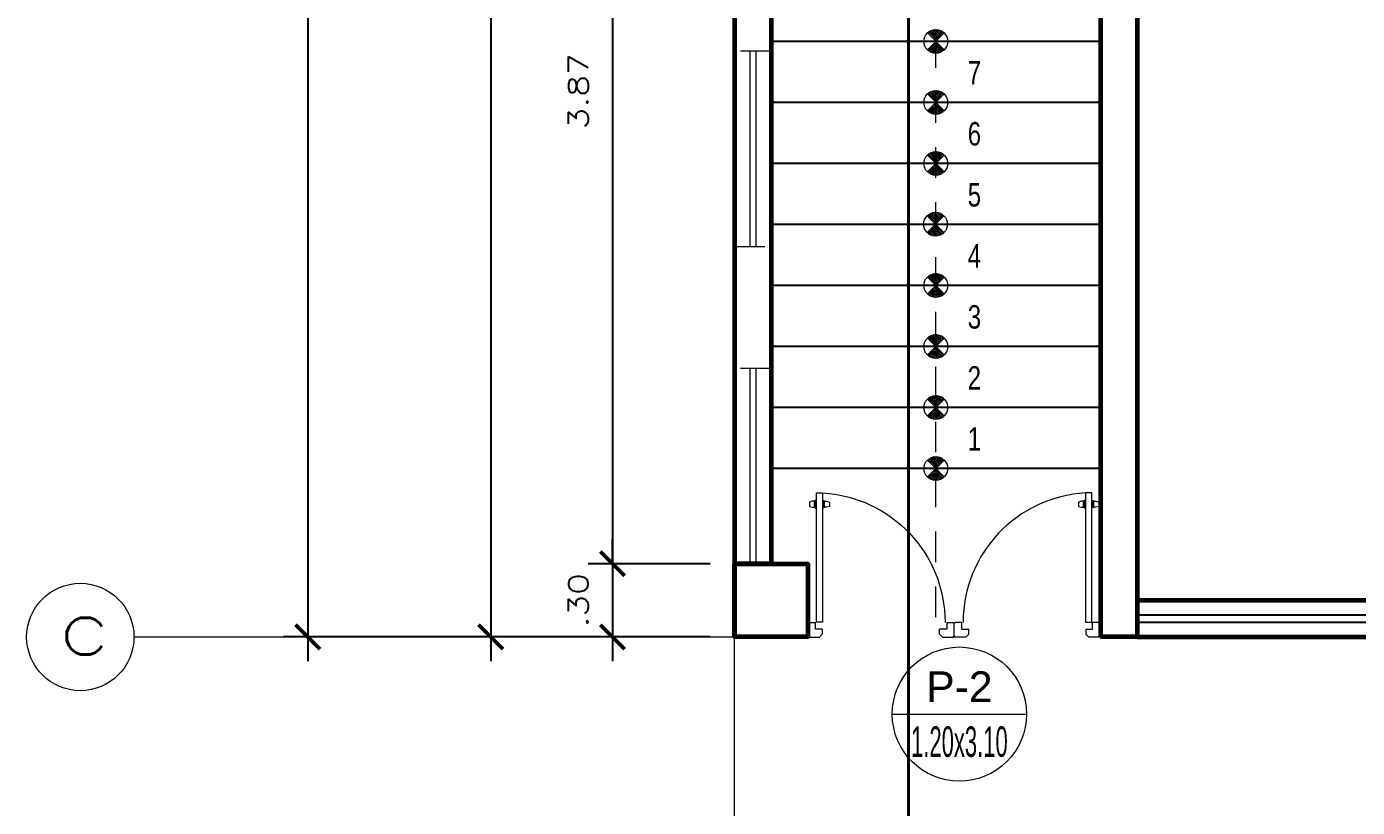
# Model space of a CAD drawing. Header units: millimetres. Extents: x 1313 to 1393.8, y 883.5 to 926.2.
# Drawn here: x 1312.96 to 1318.42, y 907.8 to 911 of the extents above; entities that cross this region are included whole.
import ezdxf
from ezdxf.enums import TextEntityAlignment as Align

# ---------------------------------------------------------------- set-up
doc = ezdxf.new("R2010")
doc.units = ezdxf.units.MM
doc.linetypes.add('ACAD_ISO02W100', pattern=[15, 12, -3])
doc.linetypes.add('HIDDEN2', pattern=[0.1875, 0.125, -0.0625])
for name, color, linetype, lineweight in [('columnas', 40, 'Continuous', 60), ('cotas', 87, 'Continuous', 15), ('ejes', 147, 'Continuous', 5), ('Layer3', 31, 'Continuous', 5), ('Linea Corte', 24, 'ACAD_ISO02W100', 70), ('Muros confinados', 3, 'Continuous', 60), ('proy', 42, 'HIDDEN2', 5), ('Puertas', 35, 'Continuous', 13), ('REFERENCIA', 12, 'Continuous', 5), ('TEXTO', 7, 'Continuous', 5)]:
    doc.layers.add(name, color=color, linetype=linetype, lineweight=lineweight)
doc.layers.add('Muebles', color=2, linetype='Continuous')
doc.styles.add('AN', font='swisscl.ttf')
doc.styles.add('R80-50', font='romans.shx', dxfattribs={"width": 1.3, "height": 0.08})
doc.styles.add('ROMANS', font='romans')
doc.styles.add('STYLE1', font='arial.ttf')
doc.styles.add('TITULOS', font='sanss___.ttf', dxfattribs={"height": 0.3})
doc.dimstyles.new('HORIZONTAL 1.1', dxfattribs={"dimtxt": 0.2, "dimasz": 0.1, "dimexe": 0.1, "dimexo": 0.1, "dimgap": 0.1, "dimtad": 2, "dimzin": 4, "dimdsep": 46, "dimtxsty": 'R80-50', "dimblk": 'ARCHTICK', "dimcen": 0.09, "dimdle": 0.1, "dimclrd": 256, "dimclre": 256, "dimclrt": 7, "dimaunit": 1, "dimazin": 0, "dimtfac": 1, "dimtix": 1, "dimtmove": 0, "dimatfit": 3, "dimldrblk": 'ARCHTICK', "dimfxl": 1, "dimtolj": 1, "dimtzin": 0, "dimarcsym": 0})

# ---------------------------------------------------------------- blocks, each defined once
blk = doc.blocks.new('P90-1')
for p, q in [((-0.9990517566913795, 0.005935422918673439), (-0.9990517566913795, 0.0959354229186733)), ((-0.9940517566913787, 0.0959354229186733), (-0.9990517566913795, 0.0959354229186733)), ((-0.9488046350236647, 0.1009354229186741), (-0.9940517566913787, 0.1009354229186741)), ((-0.9940517566913787, 0.0959354229186733), (-0.9940517566913787, 0.1009354229186741)), ((-0.004051756691380248, 0.1009354229186741), (-0.05237351597615536, 0.1009354229186741)), ((-0.004051756691380248, 0.1009354229186741), (-0.004051756691380248, 0.0959354229186733)), ((0.0009482433086205333, 0.0959354229186733), (-0.004051756691380248, 0.0959354229186733)), ((0.0009482433086205333, 0.0959354229186733), (0.0009482433086205333, 0.005935422918673439)), ((-0.9940517566913787, 0.005935422918673439), (-0.9990517566913795, 0.005935422918673439)), ((-0.9940517566913787, 0.000935422918672657), (-0.9940517566913787, 0.005935422918673439)), ((-0.9190517566913794, 0.000935422918672657), (-0.9940517566913787, 0.000935422918672657)), ((-0.8990517566913798, 0.02093542291867401), (-0.9190517566913794, 0.000935422918672657)), ((-0.8990517566913798, 0.02093542291867401), (-0.8990517566913798, 0.05472381416213601)), ((-0.09905175669137911, 0.05472381416213601), (-0.09905175669137911, 0.02093542291867401)), ((-0.09905175669137911, 0.02093542291867401), (-0.07905175669137954, 0.000935422918672657)), ((-0.004051756691380248, 0.000935422918672657), (-0.07905175669137954, 0.000935422918672657)), ((-0.004051756691380248, 0.005935422918673439), (-0.004051756691380248, 0.000935422918672657)), ((0.0009482433086205333, 0.005935422918673439), (-0.004051756691380248, 0.005935422918673439))]:
    blk.add_line(p, q)
for points in [[(-0.1139915255970934, 0.9274939543605996), (-0.1284152196437027, 0.9274939543605996), (-0.1484152196437005, 0.9224939543605988), (-0.1484152196437023, 0.892684088653457), (-0.128415219643701, 0.8876840886534598), (-0.1139915255970951, 0.8876840886534563)], [(-0.1055768771159933, 0.932087397904283), (-0.1101666955382914, 0.9320873979042812), (-0.1101666955382896, 0.8838561757099654), (-0.1055768771159933, 0.8838561757099619)], [(-0.05905045993646674, 0.9844227219258652), (-0.1001612735924624, 0.9844227219258634), (-0.1001612735924624, 0.1012135621264321), (-0.05905045993646496, 0.1012135621264321)], [(-0.05355882323787142, 0.932087397904283), (-0.04896900481557687, 0.9320873979042812), (-0.04896900481557509, 0.8838561757099654), (-0.05355882323787142, 0.8838561757099654)], [(-0.04514417475677135, 0.9274939543605996), (-0.03072048071016198, 0.9274939543605996), (-0.01072048071016418, 0.9224939543605988), (-0.01072048071016241, 0.892684088653457), (-0.03072048071016376, 0.8876840886534563), (-0.04514417475676957, 0.8876840886534598)]]:
    blk.add_lwpolyline(points, close=True)
for points in [[(-0.9488046350236647, 0.1009354229186741), (-0.9488046350236647, 0.05472381416213601), (-0.8990517566913798, 0.05472381416213601)], [(-0.09905175669137911, 0.05472381416213601), (-0.05237351597615536, 0.05472381416213601), (-0.05237351597615536, 0.1009354229186741)]]:
    blk.add_lwpolyline(points)
blk.add_arc((-0.05237351597615536, 0.1009354229186741), 0.88477877307552, 93.09610705437265, 180)
blk = doc.blocks.new('_ArchTick')
at = {"color": 0, "const_width": 0.15}
blk.add_lwpolyline([(-0.5, -0.5), (0.5, 0.5)], dxfattribs=at)
blk = doc.blocks.new('*D561')
at = {"layer": 'cotas', "lineweight": -2, "transparency": 16777216}
for p, q in [((1315.36259971681, 912.7652182237879), (1315.36259971681, 908.6952182237893)), ((1315.762599716809, 912.6652182237879), (1315.26259971681, 912.6652182237879)), ((1315.762599716809, 908.7952182237893), (1315.26259971681, 908.7952182237893))]:
    blk.add_line(p, q, dxfattribs=at)
at = {"layer": 'Defpoints', "color": 0, "transparency": 16777216}
for p in [(1315.862599716809, 912.6652182237879), (1315.36259971681, 908.7952182237893), (1315.862599716809, 908.7952182237893)]:
    blk.add_point(p, dxfattribs=at)
at = {"layer": 'cotas', "lineweight": -2, "transparency": 16777216, "xscale": 0.1, "yscale": 0.1, "zscale": 0.1}
for p, rotation in [((1315.36259971681, 912.6652182237879), 90), ((1315.36259971681, 908.7952182237893), 270)]:
    blk.add_blockref('_ArchTick', p, dxfattribs=dict(at, rotation=rotation))
at = {"layer": 'cotas', "color": 7, "transparency": 16777216, "insert": (1315.22259971681, 910.7302182237879), "char_height": 0.08, "attachment_point": 5, "rotation": 90, "style": 'R80-50'}
blk.add_mtext('\\A1;3.87', dxfattribs=at)
blk = doc.blocks.new('*D371')
at = {"layer": 'cotas', "lineweight": -2, "transparency": 16777216}
for p, q in [((1315.362599716811, 908.7952182237893), (1315.362599716811, 908.8952182237894)), ((1315.762599716809, 908.7952182237893), (1315.262599716811, 908.7952182237893)), ((1315.362599716811, 908.7952182237893), (1315.362599716811, 908.4952182237887)), ((1315.762599716809, 908.4952182237887), (1315.262599716811, 908.4952182237887)), ((1315.362599716811, 908.4952182237887), (1315.362599716811, 908.3952182237887))]:
    blk.add_line(p, q, dxfattribs=at)
at = {"layer": 'Defpoints', "color": 0, "transparency": 16777216}
for p in [(1315.862599716809, 908.7952182237893), (1315.362599716811, 908.4952182237887), (1315.862599716809, 908.4952182237887)]:
    blk.add_point(p, dxfattribs=at)
at = {"layer": 'cotas', "lineweight": -2, "transparency": 16777216, "xscale": 0.1, "yscale": 0.1, "zscale": 0.1}
for p, rotation in [((1315.362599716811, 908.7952182237893), 270), ((1315.362599716811, 908.4952182237887), 90)]:
    blk.add_blockref('_ArchTick', p, dxfattribs=dict(at, rotation=rotation))
at = {"layer": 'cotas', "color": 7, "transparency": 16777216, "insert": (1315.22259971681, 908.6452182237883), "char_height": 0.08, "attachment_point": 5, "rotation": 90, "style": 'R80-50'}
blk.add_mtext('\\A1;.30', dxfattribs=at)
blk = doc.blocks.new('*D573')
at = {"layer": 'cotas', "lineweight": -2, "transparency": 16777216}
for p, q in [((1314.863843276632, 914.595218223789), (1314.863843276632, 908.3952182237894)), ((1315.76259971682, 914.4952182237889), (1314.763843276632, 914.4952182237889)), ((1315.762599716809, 908.4952182237894), (1314.763843276632, 908.4952182237894))]:
    blk.add_line(p, q, dxfattribs=at)
at = {"layer": 'Defpoints', "color": 0, "transparency": 16777216}
for p in [(1315.86259971682, 914.4952182237889), (1314.863843276632, 908.4952182237894), (1315.862599716809, 908.4952182237894)]:
    blk.add_point(p, dxfattribs=at)
at = {"layer": 'cotas', "lineweight": -2, "transparency": 16777216, "xscale": 0.1, "yscale": 0.1, "zscale": 0.1}
for p, rotation in [((1314.863843276632, 914.4952182237889), 90), ((1314.863843276632, 908.4952182237894), 270)]:
    blk.add_blockref('_ArchTick', p, dxfattribs=dict(at, rotation=rotation))
at = {"layer": 'cotas', "color": 7, "transparency": 16777216, "insert": (1314.723843276631, 911.4952182237885), "char_height": 0.08, "attachment_point": 5, "rotation": 90, "style": 'R80-50'}
blk.add_mtext('\\A1;6.00', dxfattribs=at)
blk = doc.blocks.new('*D399')
at = {"layer": 'cotas', "lineweight": -2, "transparency": 16777216}
for p, q in [((1314.113843276632, 923.0952182237892), (1314.113843276632, 908.3952182237887)), ((1315.76259971681, 922.9952182237892), (1314.013843276632, 922.9952182237892)), ((1315.762599716809, 908.4952182237887), (1314.013843276632, 908.4952182237887))]:
    blk.add_line(p, q, dxfattribs=at)
at = {"layer": 'Defpoints', "color": 0, "transparency": 16777216}
for p in [(1315.86259971681, 922.9952182237892), (1314.113843276632, 908.4952182237887), (1315.862599716809, 908.4952182237887)]:
    blk.add_point(p, dxfattribs=at)
at = {"layer": 'cotas', "lineweight": -2, "transparency": 16777216, "xscale": 0.1, "yscale": 0.1, "zscale": 0.1}
for p, rotation in [((1314.113843276632, 922.9952182237892), 90), ((1314.113843276632, 908.4952182237887), 270)]:
    blk.add_blockref('_ArchTick', p, dxfattribs=dict(at, rotation=rotation))
at = {"layer": 'cotas', "color": 7, "transparency": 16777216, "insert": (1313.859316527661, 915.7452182237882), "char_height": 0.3, "attachment_point": 5, "rotation": 90, "style": 'TITULOS'}
blk.add_mtext('\\A1;14.50', dxfattribs=at)
blk = doc.blocks.new('vp')
at = {"color": 21}
blk.add_lwpolyline([(-0.2750000000000057, 0), (0.2749999999999915, 0)], dxfattribs=at)
at = {"color": 31}
blk.add_circle((0, 0), 0.2749999999999986, dxfattribs=at)
at = {"style": 'STYLE1'}
blk.add_attdef('TIPO', text='', height=0.125, dxfattribs=at).set_placement((0, 0.05), align=Align.CENTER)
at = {"style": 'STYLE1', "width": 0.5166091167736456}
blk.add_attdef('ANCHOXALTURA', text='', height=0.125, dxfattribs=at).set_placement((-0.1981998467250108, -0.175), (0.1980668325464521, -0.175), align=Align.FIT)

msp = doc.modelspace()

# ---------------------------------------------------------------- hatches: boundary and pattern name
at = {"layer": 'REFERENCIA'}
h = msp.add_hatch(dxfattribs=at)
h.set_pattern_fill('BASKETWV,_O', color=256, scale=0.04000000000000001, angle=90)
h.set_pattern_definition([(135.0000000000092, (1467.555366663226, 944.8920757001054), (-0.03535533905932852, 0.007071067811859809), [0.04000000000000001, -0.02]), (135.0000000000092, (1467.55183112932, 944.8885401661994), (-0.03535533905932852, 0.007071067811859809), [0.04000000000000001, -0.02]), (135.0000000000092, (1467.548295595414, 944.8850046322934), (-0.03535533905932852, 0.007071067811859809), [0.04000000000000001, -0.02]), (135.0000000000092, (1467.544760061508, 944.8814690983875), (-0.03535533905932852, 0.007071067811859809), [0.04000000000000001, -0.02]), (135.0000000000092, (1467.541224527602, 944.8779335644815), (-0.03535533905932852, 0.007071067811859809), [-0.01, 0.02, -0.03000000000000001]), (225.0000000000092, (1467.53415345979, 944.8850046322934), (0.007071067811871145, -0.03535533905932625), [0.02, -0.02]), (225.0000000000092, (1467.530617925884, 944.8885401661994), (0.007071067811871145, -0.03535533905932625), [0.02, -0.02]), (225.0000000000092, (1467.527082391978, 944.8920757001054), (0.007071067811871145, -0.03535533905932625), [0.02, -0.02]), (225.0000000000092, (1467.523546858072, 944.8956112340113), (0.007071067811871145, -0.03535533905932625), [0.02, -0.02]), (225.0000000000092, (1467.520011324166, 944.8991467679173), (0.007071067811871145, -0.03535533905932625), [0.02, -0.02])])
h.paths.add_polyline_path([(1316.653105219291, 910.9004419365094, 0.414213562373044), (1316.722094214329, 910.9004419365094), (1316.68759971681, 910.9349364340285)])
h.paths.add_polyline_path([(1316.653105219291, 910.9694309315475), (1316.68759971681, 910.9349364340285), (1316.722094214329, 910.9694309315475, 0.4142135623730951)])
h = msp.add_hatch(dxfattribs=at)
h.set_pattern_fill('BASKETWV,_O', color=256, scale=0.04000000000000001, angle=90)
h.set_pattern_definition([(135.0000000000092, (1467.555366663226, 944.6420757001049), (-0.03535533905932852, 0.007071067811859809), [0.04000000000000001, -0.02]), (135.0000000000092, (1467.55183112932, 944.6385401661989), (-0.03535533905932852, 0.007071067811859809), [0.04000000000000001, -0.02]), (135.0000000000092, (1467.548295595414, 944.635004632293), (-0.03535533905932852, 0.007071067811859809), [0.04000000000000001, -0.02]), (135.0000000000092, (1467.544760061508, 944.631469098387), (-0.03535533905932852, 0.007071067811859809), [0.04000000000000001, -0.02]), (135.0000000000092, (1467.541224527602, 944.627933564481), (-0.03535533905932852, 0.007071067811859809), [-0.01, 0.02, -0.03000000000000001]), (225.0000000000092, (1467.53415345979, 944.635004632293), (0.007071067811871145, -0.03535533905932625), [0.02, -0.02]), (225.0000000000092, (1467.530617925884, 944.6385401661989), (0.007071067811871145, -0.03535533905932625), [0.02, -0.02]), (225.0000000000092, (1467.527082391978, 944.6420757001049), (0.007071067811871145, -0.03535533905932625), [0.02, -0.02]), (225.0000000000092, (1467.523546858072, 944.6456112340109), (0.007071067811871145, -0.03535533905932625), [0.02, -0.02]), (225.0000000000092, (1467.520011324166, 944.6491467679164), (0.007071067811871145, -0.03535533905932625), [0.02, -0.02])])
h.paths.add_polyline_path([(1316.653105219291, 910.650441936509, 0.414213562373044), (1316.722094214329, 910.650441936509), (1316.68759971681, 910.684936434028)])
h.paths.add_polyline_path([(1316.653105219291, 910.7194309315471), (1316.68759971681, 910.684936434028), (1316.722094214329, 910.7194309315471, 0.4142135623730951)])
h = msp.add_hatch(dxfattribs=at)
h.set_pattern_fill('BASKETWV,_O', color=256, scale=0.04000000000000001, angle=90)
h.set_pattern_definition([(135.0000000000092, (1467.555366663226, 944.3920757001049), (-0.03535533905932852, 0.007071067811859809), [0.04000000000000001, -0.02]), (135.0000000000092, (1467.55183112932, 944.3885401661989), (-0.03535533905932852, 0.007071067811859809), [0.04000000000000001, -0.02]), (135.0000000000092, (1467.548295595414, 944.385004632293), (-0.03535533905932852, 0.007071067811859809), [0.04000000000000001, -0.02]), (135.0000000000092, (1467.544760061508, 944.381469098387), (-0.03535533905932852, 0.007071067811859809), [0.04000000000000001, -0.02]), (135.0000000000092, (1467.541224527602, 944.377933564481), (-0.03535533905932852, 0.007071067811859809), [-0.01, 0.02, -0.03000000000000001]), (225.0000000000092, (1467.53415345979, 944.385004632293), (0.007071067811871145, -0.03535533905932625), [0.02, -0.02]), (225.0000000000092, (1467.530617925884, 944.3885401661989), (0.007071067811871145, -0.03535533905932625), [0.02, -0.02]), (225.0000000000092, (1467.527082391978, 944.3920757001049), (0.007071067811871145, -0.03535533905932625), [0.02, -0.02]), (225.0000000000092, (1467.523546858072, 944.3956112340109), (0.007071067811871145, -0.03535533905932625), [0.02, -0.02]), (225.0000000000092, (1467.520011324166, 944.3991467679168), (0.007071067811871145, -0.03535533905932625), [0.02, -0.02])])
h.paths.add_polyline_path([(1316.653105219291, 910.400441936509, 0.414213562373044), (1316.722094214329, 910.400441936509), (1316.68759971681, 910.434936434028)])
h.paths.add_polyline_path([(1316.653105219291, 910.4694309315471), (1316.68759971681, 910.434936434028), (1316.722094214329, 910.4694309315471, 0.4142135623730951)])
h = msp.add_hatch(dxfattribs=at)
h.set_pattern_fill('BASKETWV,_O', color=256, scale=0.04000000000000001, angle=90)
h.set_pattern_definition([(135.0000000000092, (1467.554412622177, 944.1430297411541), (-0.03535533905932852, 0.007071067811859809), [0.04000000000000001, -0.02]), (135.0000000000092, (1467.550877088271, 944.1394942072482), (-0.03535533905932852, 0.007071067811859809), [0.04000000000000001, -0.02]), (135.0000000000092, (1467.547341554365, 944.1359586733422), (-0.03535533905932852, 0.007071067811859809), [0.04000000000000001, -0.02]), (135.0000000000092, (1467.543806020459, 944.1324231394362), (-0.03535533905932852, 0.007071067811859809), [0.04000000000000001, -0.02]), (135.0000000000092, (1467.540270486553, 944.1288876055303), (-0.03535533905932852, 0.007071067811859809), [-0.01, 0.02, -0.03000000000000001]), (225.0000000000092, (1467.533199418741, 944.1359586733422), (0.007071067811871145, -0.03535533905932625), [0.02, -0.02]), (225.0000000000092, (1467.529663884835, 944.1394942072482), (0.007071067811871145, -0.03535533905932625), [0.02, -0.02]), (225.0000000000092, (1467.526128350929, 944.1430297411541), (0.007071067811871145, -0.03535533905932625), [0.02, -0.02]), (225.0000000000092, (1467.522592817023, 944.1465652750601), (0.007071067811871145, -0.03535533905932625), [0.02, -0.02]), (225.0000000000092, (1467.519057283117, 944.150100808966), (0.007071067811871145, -0.03535533905932625), [0.02, -0.02])])
h.paths.add_polyline_path([(1316.652151178243, 910.1513959775582, 0.414213562373044), (1316.721140173281, 910.1513959775582), (1316.686645675762, 910.1858904750773)])
h.paths.add_polyline_path([(1316.652151178243, 910.2203849725963), (1316.686645675762, 910.1858904750773), (1316.721140173281, 910.2203849725963, 0.4142135623730951)])
h = msp.add_hatch(dxfattribs=at)
h.set_pattern_fill('BASKETWV,_O', color=256, scale=0.04000000000000001, angle=90)
h.set_pattern_definition([(135.0000000000092, (1467.555366663226, 943.8920757001049), (-0.03535533905932852, 0.007071067811859809), [0.04000000000000001, -0.02]), (135.0000000000092, (1467.55183112932, 943.8885401661989), (-0.03535533905932852, 0.007071067811859809), [0.04000000000000001, -0.02]), (135.0000000000092, (1467.548295595414, 943.885004632293), (-0.03535533905932852, 0.007071067811859809), [0.04000000000000001, -0.02]), (135.0000000000092, (1467.544760061508, 943.881469098387), (-0.03535533905932852, 0.007071067811859809), [0.04000000000000001, -0.02]), (135.0000000000092, (1467.541224527602, 943.877933564481), (-0.03535533905932852, 0.007071067811859809), [-0.01, 0.02, -0.03000000000000001]), (225.0000000000092, (1467.53415345979, 943.885004632293), (0.007071067811871145, -0.03535533905932625), [0.02, -0.02]), (225.0000000000092, (1467.530617925884, 943.8885401661989), (0.007071067811871145, -0.03535533905932625), [0.02, -0.02]), (225.0000000000092, (1467.527082391978, 943.8920757001049), (0.007071067811871145, -0.03535533905932625), [0.02, -0.02]), (225.0000000000092, (1467.523546858072, 943.8956112340109), (0.007071067811871145, -0.03535533905932625), [0.02, -0.02]), (225.0000000000092, (1467.520011324166, 943.8991467679168), (0.007071067811871145, -0.03535533905932625), [0.02, -0.02])])
h.paths.add_polyline_path([(1316.653105219291, 909.900441936509, 0.414213562373044), (1316.722094214329, 909.900441936509), (1316.68759971681, 909.934936434028)])
h.paths.add_polyline_path([(1316.653105219291, 909.9694309315471), (1316.68759971681, 909.934936434028), (1316.722094214329, 909.9694309315471, 0.4142135623730951)])
h = msp.add_hatch(dxfattribs=at)
h.set_pattern_fill('BASKETWV,_O', color=256, scale=0.04000000000000001, angle=90)
h.set_pattern_definition([(135.0000000000092, (1467.555366663226, 943.6420757001054), (-0.03535533905932852, 0.007071067811859809), [0.04000000000000001, -0.02]), (135.0000000000092, (1467.55183112932, 943.6385401661994), (-0.03535533905932852, 0.007071067811859809), [0.04000000000000001, -0.02]), (135.0000000000092, (1467.548295595414, 943.6350046322934), (-0.03535533905932852, 0.007071067811859809), [0.04000000000000001, -0.02]), (135.0000000000092, (1467.544760061508, 943.6314690983875), (-0.03535533905932852, 0.007071067811859809), [0.04000000000000001, -0.02]), (135.0000000000092, (1467.541224527602, 943.6279335644815), (-0.03535533905932852, 0.007071067811859809), [-0.01, 0.02, -0.03000000000000001]), (225.0000000000092, (1467.534153459791, 943.6350046322934), (0.007071067811871145, -0.03535533905932625), [0.02, -0.02]), (225.0000000000092, (1467.530617925885, 943.6385401661994), (0.007071067811871145, -0.03535533905932625), [0.02, -0.02]), (225.0000000000092, (1467.527082391979, 943.6420757001054), (0.007071067811871145, -0.03535533905932625), [0.02, -0.02]), (225.0000000000092, (1467.523546858073, 943.6456112340113), (0.007071067811871145, -0.03535533905932625), [0.02, -0.02]), (225.0000000000092, (1467.520011324167, 943.6491467679173), (0.007071067811871145, -0.03535533905932625), [0.02, -0.02])])
h.paths.add_polyline_path([(1316.653105219292, 909.6504419365094, 0.414213562373044), (1316.72209421433, 909.6504419365094), (1316.687599716811, 909.6849364340285)])
h.paths.add_polyline_path([(1316.653105219292, 909.7194309315475), (1316.687599716811, 909.6849364340285), (1316.72209421433, 909.7194309315475, 0.4142135623730951)])
h = msp.add_hatch(dxfattribs=at)
h.set_pattern_fill('BASKETWV,_O', color=256, scale=0.04000000000000001, angle=90)
h.set_pattern_definition([(135.0000000000092, (1467.555366663226, 943.3920757001049), (-0.03535533905932852, 0.007071067811859809), [0.04000000000000001, -0.02]), (135.0000000000092, (1467.55183112932, 943.3885401661989), (-0.03535533905932852, 0.007071067811859809), [0.04000000000000001, -0.02]), (135.0000000000092, (1467.548295595414, 943.385004632293), (-0.03535533905932852, 0.007071067811859809), [0.04000000000000001, -0.02]), (135.0000000000092, (1467.544760061508, 943.381469098387), (-0.03535533905932852, 0.007071067811859809), [0.04000000000000001, -0.02]), (135.0000000000092, (1467.541224527602, 943.377933564481), (-0.03535533905932852, 0.007071067811859809), [-0.01, 0.02, -0.03000000000000001]), (225.0000000000092, (1467.534153459791, 943.385004632293), (0.007071067811871145, -0.03535533905932625), [0.02, -0.02]), (225.0000000000092, (1467.530617925885, 943.3885401661989), (0.007071067811871145, -0.03535533905932625), [0.02, -0.02]), (225.0000000000092, (1467.527082391979, 943.3920757001049), (0.007071067811871145, -0.03535533905932625), [0.02, -0.02]), (225.0000000000092, (1467.523546858073, 943.3956112340109), (0.007071067811871145, -0.03535533905932625), [0.02, -0.02]), (225.0000000000092, (1467.520011324167, 943.3991467679164), (0.007071067811871145, -0.03535533905932625), [0.02, -0.02])])
h.paths.add_polyline_path([(1316.653105219292, 909.400441936509, 0.414213562373044), (1316.72209421433, 909.400441936509), (1316.687599716811, 909.434936434028)])
h.paths.add_polyline_path([(1316.653105219292, 909.4694309315471), (1316.687599716811, 909.434936434028), (1316.72209421433, 909.4694309315471, 0.4142135623730951)])
h = msp.add_hatch(dxfattribs=at)
h.set_pattern_fill('BASKETWV,_O', color=256, scale=0.04000000000000001, angle=90)
h.set_pattern_definition([(135.0000000000092, (1467.555366663226, 943.1420757001049), (-0.03535533905932852, 0.007071067811859809), [0.04000000000000001, -0.02]), (135.0000000000092, (1467.55183112932, 943.1385401661989), (-0.03535533905932852, 0.007071067811859809), [0.04000000000000001, -0.02]), (135.0000000000092, (1467.548295595414, 943.135004632293), (-0.03535533905932852, 0.007071067811859809), [0.04000000000000001, -0.02]), (135.0000000000092, (1467.544760061508, 943.131469098387), (-0.03535533905932852, 0.007071067811859809), [0.04000000000000001, -0.02]), (135.0000000000092, (1467.541224527602, 943.127933564481), (-0.03535533905932852, 0.007071067811859809), [-0.01, 0.02, -0.03000000000000001]), (225.0000000000092, (1467.534153459791, 943.135004632293), (0.007071067811871145, -0.03535533905932625), [0.02, -0.02]), (225.0000000000092, (1467.530617925885, 943.1385401661989), (0.007071067811871145, -0.03535533905932625), [0.02, -0.02]), (225.0000000000092, (1467.527082391979, 943.1420757001049), (0.007071067811871145, -0.03535533905932625), [0.02, -0.02]), (225.0000000000092, (1467.523546858073, 943.1456112340109), (0.007071067811871145, -0.03535533905932625), [0.02, -0.02]), (225.0000000000092, (1467.520011324167, 943.1491467679168), (0.007071067811871145, -0.03535533905932625), [0.02, -0.02])])
h.paths.add_polyline_path([(1316.653105219292, 909.150441936509, 0.414213562373044), (1316.72209421433, 909.150441936509), (1316.687599716811, 909.184936434028)])
h.paths.add_polyline_path([(1316.653105219292, 909.2194309315471), (1316.687599716811, 909.184936434028), (1316.72209421433, 909.2194309315471, 0.4142135623730951)])

# ---------------------------------------------------------------- linework, layer by layer
at = {"layer": 'columnas'}
msp.add_lwpolyline([(1315.862599716809, 908.7952182237889), (1316.162599716809, 908.7952182237889), (1316.162599716809, 908.4952182237882), (1315.862599716809, 908.4952182237882)], close=True, dxfattribs=at)
at = {"layer": 'ejes', "color": 5, "ltscale": 3}
msp.add_lwpolyline([(1316.16259971681, 908.4948440546202), (1313.401079985706, 908.4948440546202)], dxfattribs=at)
at = {"layer": 'ejes', "color": 4, "linetype": 'Continuous'}
msp.add_circle((1313.181309616446, 908.4948440546202), 0.22, dxfattribs=at)
at = {"layer": 'Linea Corte', "lineweight": 40, "ltscale": 3}
msp.add_line((1316.575241044525, 924.8346790237408), (1316.575241044523, 905.2505122195173), dxfattribs=at)
at = {"layer": 'Muebles'}
for p, q in [((1317.36259971681, 910.9349364340285), (1316.01259971681, 910.934936434028)), ((1317.36259971681, 910.6849364340285), (1316.012599716811, 910.6849364340271)), ((1317.36259971681, 910.6849364340294), (1316.16259971681, 910.6849364340276)), ((1317.36259971681, 910.4349364340285), (1316.01259971681, 910.434936434028)), ((1317.36259971681, 910.1849364340285), (1316.01259971681, 910.1849364340285)), ((1317.36259971681, 909.9349364340285), (1316.01259971681, 909.934936434028)), ((1317.36259971681, 909.6849364340285), (1316.01259971681, 909.684936434028)), ((1317.36259971681, 909.4349364340285), (1316.01259971681, 909.434936434028)), ((1317.36259971681, 909.1849364340285), (1316.01259971681, 909.1849364340276)), ((1317.512599716811, 908.5852182237879), (1321.71259971681, 908.5852182237752)), ((1317.51259971681, 908.5552182237877), (1321.712599716809, 908.555218223775))]:
    msp.add_line(p, q, dxfattribs=at)
at = {"layer": 'Muros confinados'}
for p, q in [((1316.01259971681, 912.6652182237879), (1316.012599716809, 908.7952182237902)), ((1315.862599716809, 911.5515115673345), (1315.862599716809, 908.7952182237898)), ((1317.362599716811, 911.434936434028), (1317.36259971681, 908.4952182237887)), ((1317.512599716809, 911.4349364340285), (1317.51259971681, 908.4952182237887)), ((1315.862599716809, 908.7952182237893), (1315.862599716809, 908.4952182237892)), ((1316.012599716815, 908.7952182237893), (1315.862599716815, 908.7952182237893)), ((1317.512599716811, 908.6452182237879), (1321.71259971681, 908.6452182237751)), ((1317.51259971681, 908.4952182237878), (1317.36259971681, 908.4952182237882)), ((1317.51259971681, 908.4952182237878), (1321.712599716809, 908.495218223775))]:
    msp.add_line(p, q, dxfattribs=at)
at = {"layer": 'proy'}
msp.add_line((1316.68759971682, 908.5765917459441), (1316.68759971682, 914.9223784710564), dxfattribs=at)
at = {"layer": 'proy', "ltscale": 40}
for p, q in [((1315.925099716815, 910.8952182237879), (1315.925099716815, 910.0952182237877)), ((1315.950099716815, 910.8952182237879), (1315.950099716815, 910.0952182237877)), ((1315.950099716815, 910.8952182237879), (1315.950099716815, 910.0952182237877)), ((1315.925099716815, 909.5952182237895), (1315.925099716815, 908.7952182237893)), ((1315.950099716815, 909.5952182237895), (1315.950099716815, 908.7952182237893)), ((1315.950099716815, 909.5952182237895), (1315.950099716815, 908.7952182237893)), ((1315.86259971681, 907.1452182237888), (1315.86259971681, 908.4952182237882))]:
    msp.add_line(p, q, dxfattribs=at)
at = {"layer": 'proy'}
for points in [[(1316.012599716815, 910.8952182237874), (1315.862599716815, 910.8952182237879), (1315.862599716815, 910.0952182237877), (1316.012599716815, 910.0952182237877), (1316.012599716817, 910.8952182237874)], [(1316.012599716815, 909.5952182237891), (1315.862599716815, 909.5952182237895), (1315.862599716815, 908.7952182237893), (1316.012599716815, 908.7952182237893), (1316.012599716817, 909.5952182237891)]]:
    msp.add_lwpolyline(points, dxfattribs=at)
at = {"layer": 'REFERENCIA'}
for p, q in [((1316.653105219291, 910.9004419365094), (1316.722094214329, 910.9694309315475)), ((1316.653105219291, 910.9694309315475), (1316.722094214329, 910.9004419365094)), ((1316.653105219291, 910.7194309315471), (1316.722094214329, 910.650441936509)), ((1316.653105219291, 910.650441936509), (1316.722094214329, 910.7194309315471)), ((1316.653105219291, 910.400441936509), (1316.722094214329, 910.4694309315471)), ((1316.653105219291, 910.4694309315471), (1316.722094214329, 910.400441936509)), ((1316.652151178243, 910.1513959775582), (1316.721140173281, 910.2203849725963)), ((1316.652151178243, 910.2203849725963), (1316.721140173281, 910.1513959775582)), ((1316.653105219291, 909.900441936509), (1316.722094214329, 909.9694309315471)), ((1316.653105219291, 909.9694309315471), (1316.722094214329, 909.900441936509)), ((1316.653105219292, 909.6504419365094), (1316.72209421433, 909.7194309315475)), ((1316.653105219292, 909.7194309315475), (1316.72209421433, 909.6504419365094)), ((1316.653105219292, 909.4694309315471), (1316.72209421433, 909.400441936509)), ((1316.653105219292, 909.400441936509), (1316.72209421433, 909.4694309315471)), ((1316.653105219292, 909.150441936509), (1316.72209421433, 909.2194309315471)), ((1316.653105219292, 909.2194309315471), (1316.72209421433, 909.150441936509))]:
    msp.add_line(p, q, dxfattribs=at)
for centre in [(1316.68759971681, 910.9349364340285), (1316.68759971681, 910.684936434028), (1316.68759971681, 910.434936434028), (1316.686645675762, 910.1858904750773), (1316.68759971681, 909.934936434028), (1316.687599716811, 909.6849364340285), (1316.687599716811, 909.434936434028), (1316.687599716811, 909.184936434028)]:
    msp.add_circle(centre, 0.04878258621865825, dxfattribs=at)

# ---------------------------------------------------------------- block references
at = {"layer": 'Layer3'}
msp.add_blockref('vp', (1316.784448272736, 908.1789056350046), dxfattribs=at).add_auto_attribs({'TIPO': 'P-2', 'ANCHOXALTURA': '1.20x3.10'})
at = {"layer": 'Puertas', "yscale": 0.599999999999909, "zscale": 1.007323409859767}
for p, xscale in [((1316.163168662796, 908.4942828008691), -0.6000000000003638), ((1317.362030770826, 908.4942828008691), 0.599999999999909)]:
    msp.add_blockref('P90-1', p, dxfattribs=dict(at, xscale=xscale))

# ---------------------------------------------------------------- texts
at = {"layer": 'ejes', "color": 3, "linetype": 'Continuous', "ltscale": 0.75, "style": 'ROMANS', "width": 1.5}
msp.add_text('C', height=0.15, dxfattribs=at).set_placement((1313.096632036772, 908.4234270411991))
at = {"layer": 'TEXTO', "style": 'AN'}
for s, p in [('7', (1316.81861444552, 910.7583776829972)), ('6', (1316.81861444552, 910.5083776829972)), ('5', (1316.81861444552, 910.2583776829972)), ('4', (1316.81861444552, 910.0083776829972)), ('3', (1316.81861444552, 909.7583776829972)), ('2', (1316.81861444552, 909.5083776829972)), ('1', (1316.81861444552, 909.2583776829972))]:
    msp.add_text(s, height=0.096, dxfattribs=at).set_placement(p)

# ---------------------------------------------------------------- dimensions: what is measured, and where the dimension line sits
at = {"layer": 'cotas'}
dim = msp.add_aligned_dim(p1=(1315.86259971681, 922.9952182237887), p2=(1315.862599716808, 908.4952182237882), distance=-1.7487564401760665, dimstyle='HORIZONTAL 1.1', override={"dimtxt": 0.5, "dimtxsty": 'TITULOS'}, dxfattribs=at)
dim.commit()
dim.dimension.update_dxf_attribs({"geometry": '*D399', "text_midpoint": (1313.859316527661, 915.7452182237882)})
for base, p1, p2, picture, middle in [((1314.863843276632, 908.4952182237894), (1315.862599716819, 914.4952182237885), (1315.862599716809, 908.4952182237889), '*D573', (1314.723843276631, 911.4952182237885)), ((1315.36259971681, 908.7952182237893), (1315.862599716809, 912.6652182237874), (1315.862599716809, 908.7952182237889), '*D561', (1315.22259971681, 910.7302182237879)), ((1315.362599716811, 908.4952182237887), (1315.862599716809, 908.7952182237889), (1315.862599716808, 908.4952182237882), '*D371', (1315.22259971681, 908.6452182237883))]:
    dim = msp.add_linear_dim(base=base, p1=p1, p2=p2, angle=90, dimstyle='HORIZONTAL 1.1', dxfattribs=at)
    dim.commit()
    dim.dimension.update_dxf_attribs({"geometry": picture, "text_midpoint": middle})

doc.saveas('drawing.dxf')
